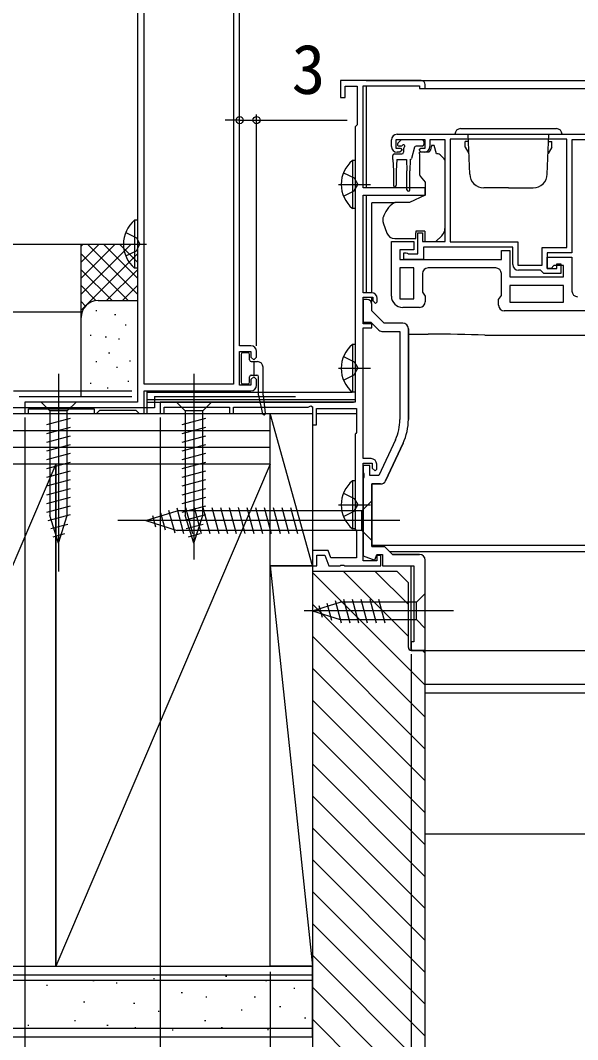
# Model space of a CAD drawing. Units: millimetres, scale not verified. Extents: x -525 to 525, y -783 to 778.
# Drawn here: x -276.8 to -178, y -664.7 to -484 of the extents above; entities that cross this region are included whole.
import ezdxf
from ezdxf.enums import TextEntityAlignment as Align

# ---------------------------------------------------------------- set-up
doc = ezdxf.new("R2010")
doc.units = ezdxf.units.MM
doc.header["$LTSCALE"] = 4
for name, color, linetype in [('0-2_YKK_11', 7, 'Continuous'), ('0-4_YKK_12', 2, 'Continuous'), ('0-5_YKK_13', 4, 'Continuous'), ('0-7_YKK_D', 6, 'Continuous'), ('0-9_YSS_K', 3, 'Continuous'), ('0-A_YSS_KE', 3, 'Continuous')]:
    doc.layers.add(name, color=color, linetype=linetype)
doc.styles.add('ＭＳ ゴシック', font='')
doc.styles.get('ＭＳ ゴシック').set_extended_font_data('MS Gothic')

msp = doc.modelspace()

# ---------------------------------------------------------------- linework, layer by layer
at = {"layer": '0-2_YKK_11'}
for p, q in [((-211, -506.397), (-211, -505.197)), ((-192.5, -527.897), (-204.5, -527.897)), ((-206, -534.897), (-209, -534.897)), ((-163, -535.497), (-191, -535.497)), ((-212.031, -565.619), (-208.937, -558.985)), ((-208.937, -558.985), (-212.031, -565.619)), ((-214.5, -566.197), (-212.937, -566.197)), ((-212.937, -566.197), (-214.5, -566.197))]:
    msp.add_line(p, q, dxfattribs=at)
for points in [[(-256, -446.697), (-256, -551.697), (-276, -551.697), (-276, -553.697), (-275.3, -553.697), (-275.3, -552.897), (-263.7, -552.897), (-263.7, -553.697), (-263.3, -553.697), (-263, -553.397), (-262.7, -553.097), (-256.3, -553.097), (-256, -553.397), (-255.7, -553.697), (-254.8, -553.697), (-254.8, -549.697), (-235.9, -549.697)], [(-235.9, -541.697), (-237.9, -541.697), (-237.9, -461.897), (-216, -461.897), (-216, -460.697), (-217.1, -460.697), (-217.1, -456.155), (-217.22, -455.972), (-217.22, -455.422), (-217.1, -455.239), (-217.1, -451.297)], [(-205.7, -494.697), (-220, -494.697), (-220, -497.697), (-219.2, -497.697), (-219.2, -495.697), (-217.1, -495.697), (-217.1, -502.509), (-217.25, -502.703), (-217.4, -502.897)], [(-214.5, -532.297), (-216, -532.297), (-216, -514.997), (-205, -514.997), (-205, -513.697), (-216, -513.697), (-216, -495.597), (-206, -495.597), (-206, -496.097), (-205, -496.097), (-205, -495.397)], [(-217.4, -502.897), (-217.4, -551.697), (-252, -551.697), (-252, -553.697), (-251.3, -553.697), (-251.3, -552.597), (-239.7, -552.597), (-239.7, -553.697), (-239, -553.697), (-239, -552.597), (-225.727, -552.597), (-225.3, -552.35), (-225, -552.523), (-225, -555.697), (-224.3, -555.697), (-224.3, -552.797), (-217.2, -552.797), (-217.2, -557.05), (-217.3, -557.223), (-217.4, -557.397), (-217.4, -574.197), (-217.3, -574.37), (-217.2, -574.543), (-217.2, -579.297), (-221.758, -579.297), (-222.231, -577.997), (-225, -577.997), (-225, -580.697), (-224.2, -580.697), (-224.2, -578.797), (-222.791, -578.797), (-222.1, -580.697), (-220.158, -580.697), (-219.975, -580.577), (-219.425, -580.577), (-219.242, -580.697), (-212.9, -580.697), (-212.9, -578.897), (-213.6, -578.897), (-213.6, -579.797)], [(-205.2, -507.397), (-205.7, -507.397), (-206.1, -506.997), (-205.8, -506.697), (-205, -506.697), (-205, -505.197), (-210.2, -505.197), (-210.2, -506.697), (-209.4, -506.697), (-209.1, -506.997), (-209.5, -507.397), (-210, -507.397)], [(-210, -504.197), (-163, -504.197), (-163, -505.797), (-164.4, -505.797), (-164.4, -504.997), (-165.853, -504.997), (-166.076, -505.097), (-166.3, -505.197), (-179, -505.197), (-179, -525.197), (-183.4, -525.197), (-183.4, -527.997), (-181.7, -527.997), (-181.7, -527.197), (-181, -527.197), (-181, -528.897), (-184, -528.897), (-184.3, -528.597), (-184.6, -528.297), (-188.5, -528.297)], [(-189.5, -527.297), (-189.5, -524.197), (-205.3, -524.197), (-205.3, -526.397), (-208.8, -526.397), (-208.8, -525.197), (-208.4, -525.197), (-208.176, -525.297), (-207.953, -525.397), (-206.3, -525.397), (-206.3, -521.697), (-205.5, -521.697), (-205.5, -523.197), (-201.5, -523.197), (-201.5, -505.197), (-204.2, -505.197), (-204.2, -506.397)], [(-211, -532.897), (-211, -523.197), (-207, -523.197), (-207, -524.697), (-209.5, -524.697), (-209.5, -526.397), (-191.5, -526.397), (-191.5, -524.797), (-190, -524.797), (-190, -529.497), (-180.5, -529.497), (-180.5, -527.497), (-182.2, -527.497), (-182.7, -527.997), (-183.4, -527.997), (-183.4, -525.997), (-179, -525.997), (-179, -531.997)], [(-205.5, -528.897), (-205.5, -532.183), (-205, -532.897), (-205, -533.897)], [(-192, -534.497), (-192, -533.497), (-191.5, -532.783), (-191.5, -528.897)], [(-214.6, -561.697), (-216, -561.697), (-216, -538.497), (-214.5, -538.497), (-214.5, -537.797), (-216, -537.797), (-216, -533.097), (-214.3, -533.097), (-214.3, -533.697), (-213.8, -534.197), (-213.5, -533.897), (-213.5, -533.297)], [(-215.3, -533.497), (-216, -533.497), (-216, -537.497), (-214.621, -537.497), (-213.214, -538.904)], [(-215.3, -533.497), (-216, -533.497), (-216, -534.097)], [(-209, -537.697), (-212.3, -537.697), (-214.5, -535.497), (-214.5, -534.297)], [(-209, -537.697), (-212.3, -537.697), (-214.5, -535.497), (-214.5, -534.297)], [(-212.507, -539.197), (-209.5, -539.197), (-209.5, -554.758)], [(-208, -538.697), (-208, -554.758), (-208, -538.697)], [(-234.9, -548.697), (-234.9, -547.697), (-235.4, -547.197), (-235.9, -547.697), (-235.9, -548.697), (-237.9, -548.697), (-237.9, -542.697), (-235.9, -542.697), (-235.9, -543.697), (-235.4, -544.197), (-234.9, -543.697), (-234.9, -542.697)], [(-210.296, -558.351), (-213.255, -564.697), (-214.8, -564.697), (-214.8, -562.897), (-216, -562.897), (-216, -564.238), (-215.88, -564.422), (-215.88, -564.972), (-216, -565.155), (-216, -578.938), (-213.958, -579.681), (-213.6, -578.697), (-212.6, -578.697), (-212.6, -580.697), (-207, -580.697), (-207, -594.197), (-207.5, -594.197), (-207.5, -595.697), (-205, -595.697), (-205, -579.697)], [(-213.6, -579.797), (-216, -579.797), (-216, -562.497), (-214.4, -562.497), (-214.4, -563.397), (-213.9, -563.897), (-213.6, -563.597), (-213.6, -562.697)]]:
    msp.add_lwpolyline(points, dxfattribs=at)
for points in [[(-239, -461.897), (-239, -548.497), (-254.8, -548.497), (-254.8, -461.897)], [(-179.9, -505.097), (-200.6, -505.097), (-200.6, -523.297), (-188.6, -523.297), (-188.6, -527.397), (-184.3, -527.397), (-184.3, -524.297), (-179.9, -524.297)], [(-207, -533.397), (-207, -527.897), (-209.5, -527.897), (-209.5, -533.397)], [(-180.5, -530.997), (-190, -530.997), (-190, -533.997), (-180.5, -533.997)], [(-214.5, -566.197), (-214.5, -577.297), (-212.2, -577.297), (-210.8, -578.697), (-206.042, -578.697), (-210.8, -578.697), (-212.2, -577.297), (-214.5, -577.297)]]:
    msp.add_lwpolyline(points, close=True, dxfattribs=at)
for centre, radius, start, end in [((-205.7, -495.397), 0.7, 0.00001, 89.99999), ((-210, -505.197), 1, 90.00001, 179.99999), ((-210, -506.397), 1, 180.00001, 269.99999), ((-205.2, -506.397), 1, 270.00001, 359.99999), ((-188.5, -527.297), 1, 180.00001, 269.99999), ((-204.5, -528.897), 1, 90.00001, 179.99999), ((-192.5, -528.897), 1, 0.00001, 89.99999), ((-214.5, -533.297), 1, 0.00001, 89.99999), ((-209, -532.897), 2, 180.00001, 269.99999), ((-178, -531.997), 1, 180.00001, 269.99999), ((-215.3, -534.297), 0.8, 0, 89.99998), ((-215.3, -534.297), 0.8, 0, 89.99998), ((-206, -533.897), 1, 270.00001, 359.99999), ((-191, -534.497), 1, 180.00001, 269.99999), ((-209, -538.697), 1, 0, 89.99998), ((-209, -538.697), 1, 359.99998, 89.99998), ((-212.507, -538.197), 1, 225.00001, 270), ((-235.9, -542.697), 1, 0.00001, 89.99999), ((-235.9, -548.697), 1, 270.00001, 359.99999), ((-218, -554.758), 8.5, 335, 0), ((-218, -554.758), 10, 335, 0), ((-218, -554.758), 10, 335, 0), ((-214.6, -562.697), 1, 0.00001, 89.99999), ((-212.937, -565.197), 1, 270, 335), ((-212.937, -565.197), 1, 270, 335), ((-206, -579.697), 1, 0, 89.99998)]:
    msp.add_arc(centre, radius, start, end, dxfattribs=at)
at = {"layer": '0-4_YKK_12'}
for p, q in [((-215.5, -494.697), (-78.6, -494.697)), ((-215.5, -495.597), (-215.5, -513.697)), ((-205.8, -496.097), (-78.6, -496.097)), ((-215.5, -514.997), (-215.5, -532.297)), ((-254.3, -553.697), (-254.3, -549.697)), ((-254.3, -549.897), (-217.968, -549.897)), ((-254.3, -551.197), (-217.4, -551.197)), ((-254.3, -551.697), (-217.7, -551.697)), ((-254.3, -553.697), (-225, -553.697)), ((-224.3, -553.697), (-217.2, -553.697)), ((-211.3, -578.197), (-78.6, -578.197)), ((-207.5, -595.697), (-207.5, -580.697)), ((-207.5, -595.697), (-78.6, -595.697)), ((-205, -601.697), (-78.6, -601.697))]:
    msp.add_line(p, q, dxfattribs=at)
at = {"layer": '0-5_YKK_13'}
for p, q in [((-198.75, -503.197), (-181.75, -503.197)), ((-209.862, -505.785), (-209.362, -505.285)), ((-205.55, -505.197), (-209.15, -505.197)), ((-205.25, -505.497), (-205.25, -505.997)), ((-199.75, -504.197), (-180.75, -504.197)), ((-197.368, -505.497), (-197.95, -505.497)), ((-197.95, -506.495), (-197.95, -505.497)), ((-197.131, -511.284), (-197.378, -504.197)), ((-183.369, -511.284), (-183.121, -504.197)), ((-183.132, -505.497), (-182.55, -505.497)), ((-182.55, -506.495), (-182.55, -505.497)), ((-210.45, -507.697), (-209.15, -507.697)), ((-209.311, -506.297), (-209.65, -506.297)), ((-208.85, -506.758), (-208.85, -507.397)), ((-206.909, -506.519), (-207.433, -508.474)), ((-205.55, -506.297), (-206.62, -506.297)), ((-204.369, -507.397), (-206, -507.397)), ((-206, -507.697), (-206, -507.397)), ((-206, -507.697), (-206, -511.323)), ((-202.707, -507.697), (-202.998, -507.697)), ((-197.95, -506.495), (-197.3, -507.621)), ((-182.55, -506.495), (-183.2, -507.621)), ((-217.909, -508.846), (-217.909, -517.346)), ((-217.4, -508.846), (-217.909, -508.846)), ((-217.4, -508.846), (-217.4, -517.346)), ((-210.75, -508.697), (-210.75, -507.997)), ((-210.75, -508.697), (-210.65, -510.697)), ((-210.05, -508.697), (-210.15, -510.697)), ((-210.05, -508.697), (-208.35, -508.697)), ((-208.35, -508.697), (-208.25, -510.697)), ((-207.65, -508.688), (-207.75, -510.697)), ((-201.646, -508.55), (-202.353, -507.843)), ((-201.5, -519.762), (-201.5, -508.904)), ((-219.496, -511.021), (-217.589, -511.951)), ((-217.4, -511.096), (-217.4, -515.096)), ((-210.65, -510.697), (-210.65, -513.247)), ((-210.15, -510.697), (-210.15, -513.247)), ((-208.25, -514.047), (-208.25, -510.697)), ((-207.75, -514.047), (-207.75, -510.697)), ((-220.357, -513.096), (-214.68, -513.096)), ((-217.589, -511.951), (-216.98, -513.096)), ((-217.589, -514.241), (-216.98, -513.096)), ((-219.496, -515.171), (-217.589, -514.241)), ((-190.25, -513.697), (-194.632, -513.697)), ((-190.25, -513.697), (-185.867, -513.697)), ((-214.5, -516.636), (-214.5, -516.336)), ((-210.478, -516.336), (-214.5, -516.336)), ((-214.5, -517.736), (-214.5, -516.636)), ((-210.482, -516.32), (-210.625, -516.391)), ((-210.482, -516.32), (-210.332, -516.297)), ((-207.788, -516.297), (-210.332, -516.297)), ((-205, -514.997), (-207.788, -516.297)), ((-217.4, -517.346), (-217.909, -517.346)), ((-256.509, -519.447), (-256.509, -527.947)), ((-256, -519.447), (-256.509, -519.447)), ((-256, -519.447), (-256, -527.947)), ((-212.5, -519.12), (-212.5, -519.723)), ((-212.47, -519.894), (-211.809, -521.71)), ((-201.5, -520.769), (-201.5, -519.762)), ((-256, -521.697), (-256, -525.697)), ((-206.7, -521.397), (-206.7, -521.697)), ((-205.1, -521.397), (-206.7, -521.397)), ((-259.491, -523.697), (-254.405, -523.697)), ((-256, -527.947), (-256.509, -527.947)), ((-214.5, -533.956), (-214.5, -533.114)), ((-208, -539.634), (-204.491, -539.634)), ((-194.471, -539.821), (-151, -539.821)), ((-217.909, -541.447), (-217.909, -549.947)), ((-217.4, -541.447), (-217.909, -541.447)), ((-217.4, -541.447), (-217.4, -549.947)), ((-237.65, -543.247), (-237.65, -548.147)), ((-236.45, -542.947), (-237.35, -542.947)), ((-236.15, -544.197), (-236.15, -543.247)), ((-217.4, -543.697), (-217.4, -547.697)), ((-235.85, -544.497), (-234.75, -544.497)), ((-235.35, -546.897), (-235.35, -544.497)), ((-233.75, -550.478), (-233.75, -545.497)), ((-270, -546.697), (-270, -581.697)), ((-246.001, -546.697), (-246.001, -579.61)), ((-236.15, -548.147), (-236.15, -547.197)), ((-235.85, -546.897), (-234.85, -546.897)), ((-235.393, -546.897), (-235.35, -546.854)), ((-234.55, -550.465), (-234.55, -547.197)), ((-220.357, -545.697), (-214.68, -545.697)), ((-237.35, -548.447), (-236.45, -548.447)), ((-234.543, -550.528), (-233.844, -553.75)), ((-233.748, -550.515), (-233.352, -553.666)), ((-217.4, -549.947), (-217.909, -549.947)), ((-266.9, -551.697), (-273.1, -551.697)), ((-273.1, -551.697), (-271.55, -553.247)), ((-266.9, -551.697), (-268.45, -553.247)), ((-242.901, -551.697), (-249.101, -551.697)), ((-249.101, -551.697), (-247.551, -553.247)), ((-242.901, -551.697), (-244.451, -553.247)), ((-272.1, -555.673), (-267.9, -554.548)), ((-271.55, -553.247), (-271.55, -571.781)), ((-268.45, -553.247), (-271.55, -553.247)), ((-268.45, -571.781), (-268.45, -553.247)), ((-248.101, -555.673), (-243.901, -554.548)), ((-247.551, -553.247), (-247.551, -571.781)), ((-244.451, -553.247), (-247.551, -553.247)), ((-244.451, -571.781), (-244.451, -553.247)), ((-272.1, -557.226), (-267.9, -556.101)), ((-248.101, -557.226), (-243.901, -556.101)), ((-272.1, -558.779), (-267.9, -557.654)), ((-248.101, -558.779), (-243.901, -557.654)), ((-272.1, -560.332), (-267.9, -559.207)), ((-248.101, -560.332), (-243.901, -559.206)), ((-272.1, -561.885), (-267.9, -560.76)), ((-248.101, -561.885), (-243.901, -560.759)), ((-272.1, -563.438), (-267.9, -562.312)), ((-248.101, -563.438), (-243.901, -562.312)), ((-272.1, -564.991), (-267.9, -563.865)), ((-272.1, -566.544), (-267.9, -565.418)), ((-248.101, -564.991), (-243.901, -563.865)), ((-248.101, -566.544), (-243.901, -565.418)), ((-272.1, -568.097), (-267.9, -566.971)), ((-248.101, -568.096), (-243.901, -566.971)), ((-217.909, -565.647), (-217.909, -574.147)), ((-217.4, -565.647), (-217.909, -565.647)), ((-217.4, -565.647), (-217.4, -574.147)), ((-272.1, -569.649), (-267.9, -568.524)), ((-248.101, -569.649), (-243.901, -568.524)), ((-217.4, -567.897), (-217.4, -571.897)), ((-272.1, -571.202), (-267.9, -570.077)), ((-254.5, -572.696), (-248.95, -570.946)), ((-250.49, -570.855), (-249.412, -574.877)), ((-249.058, -570.403), (-247.827, -574.996)), ((-216.25, -570.946), (-248.95, -570.946)), ((-248.101, -571.202), (-243.901, -570.077)), ((-247.507, -570.396), (-246.274, -574.996)), ((-245.954, -570.396), (-244.721, -574.996)), ((-244.401, -570.396), (-243.168, -574.996)), ((-242.848, -570.396), (-241.616, -574.996)), ((-241.295, -570.396), (-240.063, -574.996)), ((-239.742, -570.396), (-238.51, -574.996)), ((-238.189, -570.396), (-236.957, -574.996)), ((-236.636, -570.396), (-235.404, -574.996)), ((-235.084, -570.396), (-233.851, -574.996)), ((-233.531, -570.396), (-232.298, -574.996)), ((-231.978, -570.396), (-230.745, -574.996)), ((-230.425, -570.396), (-229.192, -574.996)), ((-228.872, -570.396), (-227.639, -574.996)), ((-220.357, -569.897), (-214.68, -569.897)), ((-214.5, -569.196), (-216.25, -570.946)), ((-216.25, -574.446), (-216.25, -570.946)), ((-214.5, -576.196), (-214.5, -569.196)), ((-271.841, -572.686), (-267.9, -571.63)), ((-270, -576.697), (-271.55, -571.781)), ((-270, -576.697), (-268.45, -571.781)), ((-209.5, -572.696), (-259.5, -572.696)), ((-254.5, -572.696), (-248.95, -574.446)), ((-253.354, -571.758), (-252.804, -573.807)), ((-251.922, -571.306), (-251.108, -574.342)), ((-247.843, -572.686), (-243.901, -571.63)), ((-246.001, -576.697), (-247.551, -571.781)), ((-246.001, -576.697), (-244.451, -571.781)), ((-271.39, -574.118), (-268.354, -573.304)), ((-216.25, -574.446), (-248.95, -574.446)), ((-247.391, -574.118), (-244.355, -573.304)), ((-217.4, -574.147), (-217.909, -574.147)), ((-214.5, -576.196), (-216.25, -574.446)), ((-270.938, -575.55), (-268.889, -575.001)), ((-246.94, -575.55), (-244.89, -575)), ((-214.5, -575.665), (-214.5, -575.053)), ((-214.5, -576.301), (-214.5, -575.665)), ((-214.5, -576.662), (-214.5, -576.301)), ((-225, -588.696), (-220.084, -587.146)), ((-220.989, -586.854), (-219.933, -590.796)), ((-206.55, -587.146), (-220.084, -587.146)), ((-219.505, -586.596), (-218.38, -590.796)), ((-217.952, -586.596), (-216.827, -590.796)), ((-216.4, -586.596), (-215.274, -590.796)), ((-214.847, -586.596), (-213.721, -590.796)), ((-213.294, -586.596), (-212.168, -590.796)), ((-205, -585.596), (-206.55, -587.146)), ((-206.55, -590.246), (-206.55, -587.146)), ((-205, -591.796), (-205, -585.596)), ((-200, -588.696), (-226.487, -588.696)), ((-225, -588.696), (-220.084, -590.246)), ((-223.853, -587.757), (-223.304, -589.807)), ((-222.421, -587.306), (-221.607, -590.342)), ((-220.084, -590.246), (-206.55, -590.246)), ((-205, -591.796), (-206.55, -590.246))]:
    msp.add_line(p, q, dxfattribs=at)
for points in [[(-202.998, -507.697), (-203.4, -506.197), (-203.9, -506.197), (-203.9, -506.397)], [(-205.883, -511.644), (-205, -512.697), (-205, -514.997)], [(-214.5, -532.297), (-214.5, -530.57), (-214.5, -518.807), (-214.5, -517.868), (-214.5, -517.736)], [(-258.096, -521.622), (-256.189, -522.552), (-255.58, -523.697)], [(-210.4, -522.697), (-206.7, -522.697), (-206.7, -521.697)], [(-205.1, -521.397), (-205.1, -523.197), (-203.1, -523.197), (-202.086, -522.183)], [(-258.096, -525.772), (-256.189, -524.842), (-255.58, -523.697)], [(-219.496, -543.622), (-217.589, -544.552), (-216.98, -545.697)], [(-219.496, -547.772), (-217.589, -546.842), (-216.98, -545.697)], [(-219.496, -567.822), (-217.589, -568.752), (-216.98, -569.897)], [(-219.496, -571.972), (-217.589, -571.042), (-216.98, -569.897)], [(-151, -577.082), (-214.5, -577.082), (-214.5, -576.662)]]:
    msp.add_lwpolyline(points, dxfattribs=at)
for centre, radius, start, end in [((-198.75, -504.197), 1, 90, 180), ((-181.75, -504.197), 1, 0, 90), ((-209.65, -505.997), 0.3, 135, 270), ((-209.15, -505.497), 0.3, 90, 135), ((-205.55, -505.497), 0.3, 0, 90), ((-210.45, -507.997), 0.3, 90, 180), ((-209.311, -505.997), 0.3, 270, 326.94427), ((-209.15, -507.397), 0.3, 270, 0), ((-208.85, -506.297), 0.25, 303.05573, 146.94427), ((-208.55, -506.758), 0.3, 123.05573, 180), ((-206.62, -506.597), 0.3, 90, 165), ((-205.55, -505.997), 0.3, 270, 0), ((-205.2, -506.397), 1.3, 309.71517, 0), ((-202.707, -508.197), 0.5, 45, 90), ((-214.368, -513.096), 5.531, 129.79413, 230.20587), ((-207.723, -508.397), 0.3, 284.13781, 345), ((-202, -508.904), 0.5, 0, 45), ((-205.5, -511.323), 0.5, 180, 220), ((-194.632, -511.197), 2.5, 182, 270), ((-185.867, -511.197), 2.5, 270, 358), ((-210.4, -513.247), 0.25, 180, 0), ((-208, -514.047), 0.25, 180, 0), ((-207.7, -520.447), 5, 125.79537, 162.85379), ((-252.969, -523.697), 5.531, 129.79413, 230.20587), ((-212, -519.12), 0.5, 162.85379, 180), ((-212, -519.723), 0.5, 180, 200), ((-210.4, -521.197), 1.5, 200, 270), ((-203.5, -520.769), 2, 315, 341.68666), ((-203.5, -520.769), 2, 341.68666, 0), ((-214.368, -545.697), 5.531, 129.79413, 230.20587), ((-237.35, -543.247), 0.3, 90, 180), ((-236.45, -543.247), 0.3, 0, 90), ((-235.85, -544.197), 0.3, 180, 270), ((-234.75, -545.497), 1, 0, 90), ((-235.85, -547.197), 0.3, 90, 180), ((-234.85, -547.197), 0.3, 0, 90), ((-237.35, -548.147), 0.3, 180, 270), ((-236.45, -548.147), 0.3, 270, 0), ((-234.25, -550.465), 0.3, 180, 192.23969), ((-233.45, -550.478), 0.3, 180, 187.15965), ((-233.6, -553.697), 0.25, 192.23969, 7.15965), ((-214.368, -569.897), 5.531, 129.79413, 230.20587)]:
    msp.add_arc(centre, radius, start, end, dxfattribs=at)
msp.add_ellipse((-204.817, -540.796), major_axis=(19, 0), ratio=0.061163, start_param=0.9949745, end_param=1.5536451, dxfattribs=at)
at = {"layer": '0-7_YKK_D'}
for p, q in [((-237.9, -501.697), (-240.45, -501.697)), ((-237.9, -501.697), (-234.9, -501.697)), ((-234.9, -541.697), (-234.9, -500.697)), ((-234.9, -501.697), (-218.845, -501.697)), ((-276, -554.397), (-276, -744.697)), ((-252, -554.397), (-252, -724.697)), ((-207.5, -596.397), (-207.5, -704.697)), ((-232.5, -652.697), (-232.5, -764.697))]:
    msp.add_line(p, q, dxfattribs=at)
for centre in [(-237.9, -501.697), (-234.9, -501.697)]:
    msp.add_circle(centre, 0.637, dxfattribs=at)
at = {"layer": '0-9_YSS_K'}
for p, q in [((-266, -523.695), (-256, -523.695)), ((-266, -536.695), (-266, -523.695)), ((-257.142, -523.695), (-266, -532.553)), ((-259.971, -523.695), (-266, -529.724)), ((-262.799, -523.695), (-266, -526.896)), ((-265.627, -523.695), (-266, -524.068)), ((-256, -532.553), (-264.858, -523.695)), ((-256, -529.725), (-262.03, -523.695)), ((-256, -526.896), (-259.201, -523.695)), ((-256, -525.381), (-266, -535.381)), ((-257.686, -533.695), (-266, -525.381)), ((-260.515, -533.695), (-266, -528.21)), ((-256, -528.21), (-261.485, -533.695)), ((-263.326, -533.713), (-266, -531.038)), ((-256, -531.038), (-258.657, -533.695)), ((-265.205, -534.661), (-266, -533.867)), ((-263, -533.695), (-256, -533.695)), ((-263.195, -535.523), (-263.395, -535.523)), ((-259.857, -536.19), (-260.057, -536.19)), ((-266, -550.695), (-266, -536.695)), ((-258.001, -538.021), (-258.201, -538.021)), ((-264.196, -539.862), (-264.396, -539.862)), ((-261.526, -540.196), (-261.726, -540.196)), ((-259.189, -540.53), (-259.389, -540.53)), ((-260.923, -542.989), (-261.123, -542.989)), ((-263.195, -544.536), (-263.395, -544.536)), ((-259.523, -545.537), (-259.723, -545.537)), ((-257.216, -544.45), (-257.416, -544.45)), ((-264.196, -548.378), (-264.396, -548.378)), ((-261.192, -549.209), (-261.392, -549.209)), ((-257.52, -548.044), (-257.72, -548.044)), ((-265.5, -553.695), (-258.3, -553.695)), ((-225, -580.697), (-232.5, -553.697)), ((-423.658, -556.697), (-232.5, -556.697)), ((-423.658, -559.697), (-232.5, -559.697)), ((-270.5, -562.697), (-308.5, -651.697)), ((-232.5, -562.697), (-270.5, -651.697)), ((-232.5, -651.696), (-232.5, -580.696)), ((-232.5, -580.696), (-224.999, -651.696)), ((-208, -593.216), (-219.52, -581.697)), ((-208, -587.56), (-213.863, -581.697)), ((-205, -601.873), (-225, -581.873)), ((-205, -607.53), (-225, -587.53)), ((-205, -613.187), (-225, -593.187)), ((-205, -596.216), (-205.52, -595.697)), ((-205, -618.844), (-225, -598.844)), ((-78.6, -603.297), (-205, -603.297)), ((-205, -624.501), (-225, -604.501)), ((-205, -630.158), (-225, -610.158)), ((-205, -635.814), (-225, -615.814)), ((-205, -641.471), (-225, -621.471)), ((-205, -647.128), (-225, -627.128)), ((-78.6, -628.297), (-205, -628.297)), ((-205, -652.785), (-225, -632.785)), ((-205, -658.442), (-225, -638.442)), ((-205, -664.099), (-225, -644.099)), ((-205, -669.756), (-225, -649.756)), ((-225, -651.696), (-232.5, -651.696)), ((-423.627, -653.197), (-225, -653.197)), ((-252.981, -653.916), (-253.181, -653.916)), ((-240.184, -653.526), (-240.384, -653.526)), ((-271.94, -655.087), (-272.14, -655.087)), ((-263.699, -654.262), (-263.899, -654.262)), ((-259.608, -654.696), (-259.808, -654.696)), ((-233.095, -654.262), (-233.295, -654.262)), ((-228.117, -655.608), (-228.317, -655.608)), ((-205, -675.412), (-225, -655.412)), ((-248.04, -656.411), (-248.24, -656.411)), ((-243.692, -657.145), (-243.892, -657.145)), ((-235.116, -657.145), (-235.317, -657.145)), ((-265.347, -658.059), (-265.547, -658.059)), ((-256.489, -658.314), (-256.689, -658.314)), ((-237.455, -659.483), (-237.655, -659.483)), ((-230.622, -658.883), (-230.822, -658.883)), ((-252.16, -659.707), (-252.36, -659.707)), ((-226.194, -660.896), (-226.394, -660.896)), ((-205, -681.069), (-225, -661.069)), ((-423.627, -662.697), (-225, -662.697)), ((-275.237, -662.18), (-275.437, -662.18)), ((-266.995, -661.356), (-267.195, -661.356)), ((-261.226, -662.18), (-261.426, -662.18)), ((-256.3, -662.601), (-256.5, -662.601)), ((-249.688, -663.004), (-249.888, -663.004)), ((-243.919, -661.356), (-244.119, -661.356)), ((-240.963, -662.601), (-241.163, -662.601)), ((-232.778, -662.991), (-232.978, -662.991))]:
    msp.add_line(p, q, dxfattribs=at)
msp.add_lwpolyline([(-232.5, -580.697), (-232.5, -553.697), (-225, -553.697), (-225, -580.697)], close=True, dxfattribs=at)
msp.add_lwpolyline([(-232.5, -580.696), (-225, -580.696), (-225, -650.696)], dxfattribs=at)
msp.add_arc((-263, -536.695), 3, 90, 180, dxfattribs=at)
at = {"layer": '0-A_YSS_KE'}
for p, q in [((-423.658, -523.695), (-266, -523.695)), ((-278.005, -549.698), (-257.01, -549.698)), ((-277.005, -550.698), (-257.009, -550.698)), ((-253, -550.702), (-253, -552.702)), ((-253, -550.702), (-228, -550.702)), ((-253, -552.702), (-303, -552.702)), ((-423.658, -553.697), (-232.5, -553.697)), ((-232.5, -562.697), (-232.5, -553.697)), ((-232.5, -562.697), (-423.658, -562.697)), ((-232.5, -562.697), (-270.5, -562.697)), ((-270.5, -562.697), (-270.5, -651.697)), ((-232.5, -651.697), (-232.5, -562.697)), ((-210, -581.697), (-225, -581.697)), ((-225, -581.697), (-225, -683.697)), ((-208, -583.697), (-210, -581.697)), ((-208, -595.197), (-208, -583.697)), ((-205, -595.697), (-207.5, -595.697)), ((-205, -681.697), (-205, -595.697)), ((-423.658, -651.697), (-225, -651.697)), ((-270.5, -651.697), (-232.5, -651.697)), ((-225, -664.197), (-225, -651.697)), ((-225, -654.197), (-423.627, -654.197)), ((-423.627, -664.197), (-225, -664.197))]:
    msp.add_line(p, q, dxfattribs=at)
msp.add_lwpolyline([(-423.658, -535.695), (-266, -535.695), (-266, -523.695)], dxfattribs=at)
msp.add_lwpolyline([(-270.5, -651.697), (-270.5, -562.697), (-308.5, -562.697), (-308.5, -651.697)], close=True, dxfattribs=at)
for centre, radius in [((-207.5, -595.197), 0.5), ((-207.2, -595.397), 0.3)]:
    msp.add_arc(centre, radius, 180, 270, dxfattribs=at)

# ---------------------------------------------------------------- texts
at = {"layer": '0-7_YKK_D', "style": 'ＭＳ ゴシック'}
msp.add_text('3', height=8.798, dxfattribs=at).set_placement((-228.686, -499.697), align=Align.BOTTOM_LEFT)

doc.saveas('drawing.dxf')
